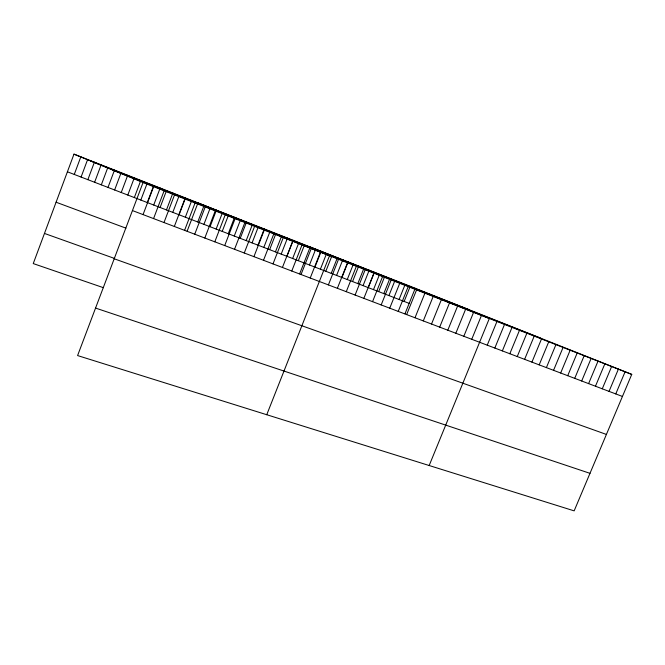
<?xml version="1.0" encoding="UTF-8"?>
<svg xmlns="http://www.w3.org/2000/svg" width="665" height="665" viewBox="0 0 665 665"><rect width="100%" height="100%" fill="white"/><g stroke="black" fill="none" stroke-linecap="round" stroke-linejoin="round"><path stroke-width="1" d="M73.981 154.139L143.042 182.543L77.589 355.567L574.153 510.861L631.75 374.395L415.243 288.294L73.981 154.139L33.25 263.581L103.424 287.687M74.264 174.438L80.831 156.832M81.08 177.065L87.639 159.509M87.863 179.675L94.413 162.169M94.613 182.276L101.147 164.82M101.321 184.853L107.846 167.455M107.996 187.422L114.513 170.074M114.629 189.982L121.138 172.676M121.23 192.518L127.73 175.269M127.796 195.053L134.288 177.846M134.33 197.563L140.448 181.362M140.822 200.065L146.94 183.914M147.281 202.551L153.391 186.449M143.05 214.604L153.632 186.699M153.715 205.028L160.165 188.02M153.565 218.585L164.122 190.813M160.107 207.488L166.549 190.531M166.466 209.932L172.9 193.025M163.989 222.542L174.521 194.903M172.792 212.368L179.218 195.51M174.33 226.466L184.837 198.951M179.076 214.795L185.502 197.979M185.336 217.206L191.753 200.439M184.579 230.356L195.061 202.966M187.148 231.146L197.971 202.883L329.516 255.742L266.748 414.719M197.763 221.985L204.155 205.31M194.737 234.205L205.202 206.94M203.922 224.354L210.306 207.729M204.812 238.028L215.252 210.888M210.049 226.715L216.433 210.14M216.15 229.068L222.517 212.534M214.803 241.819L225.219 214.803M222.218 231.403L228.22 215.826M228.253 233.723L234.604 217.28M224.704 245.576L235.094 218.677M234.255 236.033L240.597 219.641M234.529 249.3L244.895 222.526M240.231 238.336L246.565 221.985M246.166 240.622L252.126 225.277M244.263 252.999L254.612 226.341M252.085 242.9L258.402 226.632M257.962 245.161L264.271 228.943M253.922 256.665L264.246 230.123M263.814 247.413L270.115 231.245M263.506 260.298L273.805 233.872M269.641 249.658L275.933 233.531M275.435 251.885L281.719 235.801M273.007 263.897L283.282 237.596M281.195 254.105L287.471 238.062M282.425 267.471L292.683 241.287M286.931 256.316L293.199 240.314M292.642 258.51L298.901 242.559M291.769 271.021L302.001 244.944M298.319 260.697L304.204 245.718M299.666 273.839L310.206 247.006L489.332 318.485L429.174 465.517M301.037 274.537L311.245 248.577M309.474 264.994L315.7 249.159M310.231 278.02L320.414 252.176M314.952 267.106L321.17 251.312M320.397 269.2L326.249 254.379M325.825 271.287L332.026 255.576M331.22 273.365L337.421 257.696M328.394 284.911L338.535 259.284M336.59 275.435L342.783 259.807M337.371 288.319L347.487 262.8M341.935 277.496L348.119 261.902M347.255 279.541L353.431 263.988M346.274 291.694L356.365 266.283M352.55 281.578L358.718 266.067M357.82 283.606L363.614 269.051M355.102 295.044L365.168 269.741M363.065 285.626L369.216 270.198M363.863 298.369L373.905 273.174M368.285 287.637L374.428 272.243M373.481 289.641L379.607 274.288M372.55 301.661L382.575 276.574M378.651 291.627L384.769 276.316M383.796 293.606L389.914 278.336M381.178 304.936L391.178 279.957M388.917 295.584L395.027 280.339M389.732 308.178L400.114 282.342M399.091 299.499L405.176 284.337M398.219 311.403L408.177 286.623M404.145 301.445L410.222 286.316M404.977 313.797L415.243 288.294M406.639 314.595L416.573 289.923M415.002 317.77L424.91 293.199M423.297 320.912L433.181 296.44M431.527 324.038L441.385 299.666M439.69 327.13L449.532 302.866M447.794 330.206L457.611 306.033M455.833 333.256L465.633 309.183M463.821 336.282L473.596 312.309M471.743 339.291L481.493 315.41M487.237 345.168L496.955 321.478M494.827 348.044L504.511 324.445M502.349 350.904L512.017 327.396M509.822 353.738L519.473 330.322M517.245 356.556L526.871 333.223M524.61 359.349L534.211 336.108M531.925 362.126L541.501 338.967M539.182 364.877L548.741 341.81M546.397 367.612L555.932 344.636M553.554 370.33L563.072 347.438M560.662 373.023L570.154 350.222M567.719 375.7L577.195 352.982M574.726 378.36L584.178 355.725M581.684 380.995L591.119 358.452M588.592 383.622L598.01 361.153M595.458 386.224L604.851 363.838M602.274 388.809L611.642 366.506M609.04 391.377L618.392 369.158M615.765 393.929L625.092 371.785M95.552 308.078L589.996 473.339M44.472 233.44L114.488 258.436M114.205 258.785L606.413 434.436M56.084 202.227L125.943 228.162M132.435 210.572L622.44 396.456M67.406 171.794L409.166 303.373M90.29 160.847L469.498 309.873M112.684 170.057L540.72 338.194M143.042 182.543L631.75 374.395"/></g></svg>
